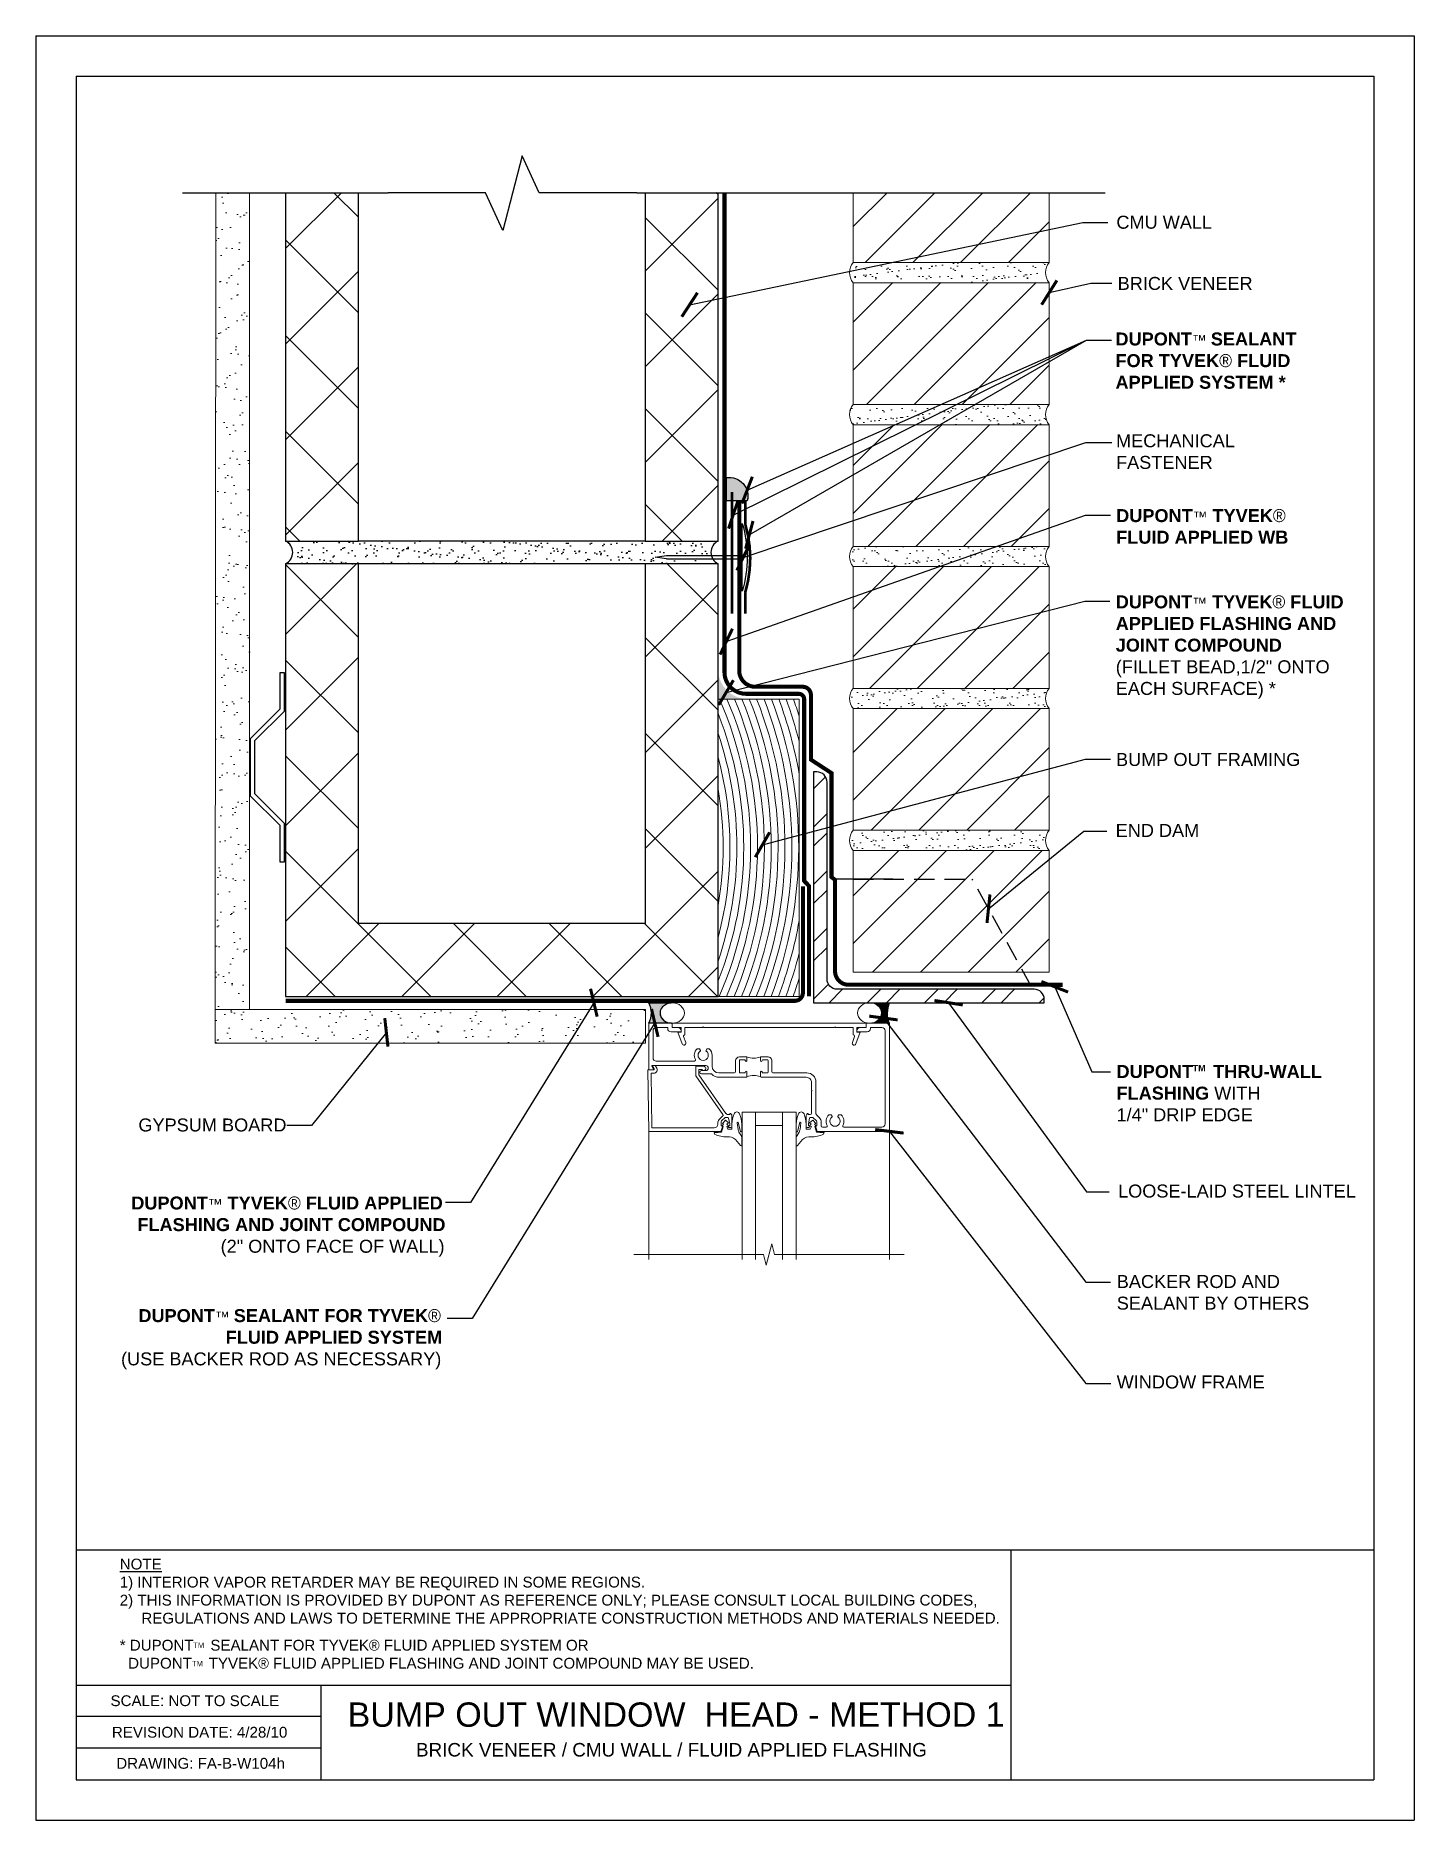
# Model space of a CAD drawing. Extents: x 499.2 to 524.7, y 2 to 35.
import ezdxf

# ---------------------------------------------------------------- set-up
doc = ezdxf.new("R2010")
doc.units = 0
doc.header["$LTSCALE"] = 1.5
doc.header["$MEASUREMENT"] = 0
doc.linetypes.add('DASHED2', pattern=[0.375, 0.25, -0.125])
doc.linetypes.add('HIDDEN', pattern=[0.375, 0.25, -0.125])
doc.layers.get('0').update_dxf_attribs({"color": 8, "linetype": 'CONTINUOUS'})
for name, color, linetype in [('8x11-ttb$0$B', 5, 'CONTINUOUS'), ('CMU', 250, 'CONTINUOUS'), ('DuPont Thru-Wall Flashing', 252, 'CONTINUOUS'), ('SEALANT', 250, 'CONTINUOUS'), ('STRUCTURE', 250, 'CONTINUOUS'), ('TEXT', 7, 'CONTINUOUS'), ('Tyvek FA Flashing and Joint Treatment', 150, 'DASHED2'), ('Tyvek FA WB', 10, 'DASHED2')]:
    doc.layers.add(name, color=color, linetype=linetype)
for name, color, linetype, lineweight in [('A-Backer Rod', 250, 'CONTINUOUS', 15), ('brick', 250, 'CONTINUOUS', 5), ('Gyp Board', 250, 'CONTINUOUS', 20), ('Non-Flanged Window', 250, 'CONTINUOUS', 20), ('Wood', 250, 'CONTINUOUS', 20)]:
    doc.layers.add(name, color=color, linetype=linetype, lineweight=lineweight)
doc.layers.add('VIEWPORT', color=7, linetype='CONTINUOUS', plot=False)
doc.styles.add('DETAILS', font='sanss___.ttf', dxfattribs={"height": 1})
doc.dimstyles.new('ARCH_1_1-2_IN', dxfattribs={"dimscale": 0, "dimtxt": 0.09375, "dimasz": 0.09375, "dimexe": 0.0625, "dimexo": 0.0625, "dimgap": 0.0625, "dimtad": 1, "dimdec": 4, "dimlfac": 8, "dimzin": 3, "dimdsep": 46, "dimlunit": 4, "dimtxsty": 'Standard', "dimblk1": 'ARCHTICK', "dimblk2": 'ARCHTICK', "dimsah": 1, "dimcen": 0.0625, "dimdle": 0.0625, "dimclrd": 256, "dimclre": 256, "dimclrt": 256, "dimadec": 0, "dimazin": 0, "dimtfac": 1, "dimtdec": 4, "dimtmove": 0, "dimatfit": 3, "dimldrblk": 'ARCHTICK', "dimfxl": 1, "dimfrac": 2, "dimtolj": 1, "dimtzin": 0, "dimlwd": -1, "dimlwe": -1, "dimarcsym": 0})

# ---------------------------------------------------------------- blocks, each defined once
blk = doc.blocks.new('_ArchTick')
at = {"color": 0, "linetype": 'ByBlock', "const_width": 0.15}
blk.add_lwpolyline([(-0.5, -0.5), (0.5, 0.5)], dxfattribs=at)
blk = doc.blocks.new('Revsion Date')
at = {"layer": 'TEXT', "insert": (0.000131622949083976, 0.2031688605532622, 2.979996827461446e-09), "char_height": 0.2, "width": 16.26451670448571, "attachment_point": 1, "style": 'DETAILS'}
blk.add_mtext('\\pi-0.033334,l0.033334,t0.1;REVISION DATE: 4/28/10', dxfattribs=at)

msp = doc.modelspace()

# ---------------------------------------------------------------- hatches: boundary and pattern name
at = {"layer": 'brick'}
h = msp.add_hatch(dxfattribs=at)
h.set_pattern_fill('_USER', color=256, scale=0.625, angle=45, style=0, pattern_type=0)
h.set_pattern_definition([(45, (395.1638925467643, 188.0957249883211), (-0.4419417382415922, 0.4419417382415922), [])])
h.paths.add_polyline_path([(517.9312696491797, 28.18230343907126), (517.9312696491793, 30.43230343907126), (514.3062696491795, 30.43230343907126), (514.3062696491795, 28.18230343907126)])
h.paths.add_polyline_path([(517.9312696491795, 25.55730343907126), (517.9312696491795, 27.80730343907126), (514.3062696491795, 27.80730343907126), (514.3062696491795, 25.55730343907126)])
h.paths.add_polyline_path([(514.3062696491797, 25.18230343907126), (514.3062696491795, 22.93230343907126), (517.9312696491795, 22.93230343907126), (517.9312696491795, 25.18230343907126)])
h.paths.add_polyline_path([(514.3062696491795, 22.55730343907126), (514.3062696491795, 20.30730343907126), (517.9312696491795, 20.30730343907126), (517.9312696491795, 22.55730343907126)])
h.paths.add_polyline_path([(517.9312696491795, 19.93230343907126), (514.3062696491795, 19.93230343907126), (514.3062696491797, 19.55730343907115), (516.8147055658926, 19.55730343907126), (517.8497041510495, 17.68230343907115), (517.9312696491797, 17.68230343907126)])
h.paths.add_polyline_path([(516.8147055658926, 19.55730343907126), (514.3062696491797, 19.55730343907126), (514.3062696491795, 17.68230343907126), (517.8497041510495, 17.68230343907115)], flags=16)
h.paths.add_polyline_path([(517.9312696491795, 32.09344127347956), (514.3062696491793, 32.09344127347956), (514.3062696491793, 30.80730343907126), (517.9312696491795, 30.80730343907126)])
h = msp.add_hatch(dxfattribs=at)
h.set_pattern_fill('AR-SAND', color=256, scale=0.15, style=0)
h.set_pattern_definition([(37.50000000000001, (193.7755574613665, 43.48971571537163), (-0.009449003716441223, 0.2890235653519738), [0, -0.228, 0, -0.255, 0, -0.24375]), (7.499999999999999, (193.7755574613665, 43.48971571537163), (0.2654665057901591, 0.423321909784461), [0, -0.123, 0, -0.2055, 0, -0.07875]), (327.5, (193.5910574613665, 43.48971571537163), (0.4671212792627242, 0.0008488580305446746), [0, -0.075, 0, -0.27, 0, -0.3525]), (317.5, (193.5910574613665, 43.48971571537163), (0.450918990685844, 0.1316513347401374), [0, -0.0375, 0, -0.177, 0, -0.2025])])
h.paths.add_polyline_path([(517.9312696491795, 30.80443693854195), (514.3062696491795, 30.80443693854195, 0.3636398934486824), (514.3062696491795, 30.42943693854195), (517.9312696491795, 30.42943693854195, -0.3636398934486824)])
h.paths.add_polyline_path([(517.9312696491795, 28.17943693854195), (514.3062696491795, 28.17943693854195, 0.3636398934486824), (514.3062696491795, 27.80443693854195), (517.9312696491795, 27.80443693854195, -0.3636398934486824)])
h.paths.add_polyline_path([(517.9312696491795, 25.55443693854195), (514.3062696491795, 25.55443693854195, 0.3636398934486845), (514.3062696491795, 25.17943693854195), (517.9312696491795, 25.17943693854195, -0.3636398934486845)])
h.paths.add_polyline_path([(517.9312696491795, 22.92943693854195), (514.3062696491795, 22.92943693854195, 0.3636398934486845), (514.3062696491795, 22.55443693854195), (517.9312696491795, 22.55443693854195, -0.3636398934486845)])
h.paths.add_polyline_path([(517.9312696491795, 20.30443693854195), (514.3062696491795, 20.30443693854195, 0.3636398934486845), (514.3062696491795, 19.92943693854195), (517.9312696491795, 19.92943693854195, -0.3636398934486845)])
at = {"layer": 'CMU'}
h = msp.add_hatch(dxfattribs=at)
h.set_pattern_fill('ANSI37', color=256, scale=10, style=0)
h.set_pattern_definition([(315, (93.7623960763056, 38.21147358443491), (-0.8838834764831843, -0.8838834764831844), []), (225, (93.7623960763056, 38.21147358443491), (-0.8838834764831844, 0.8838834764831843), [])])
h.paths.add_polyline_path([(505.153638070231, 25.65320367234023), (503.8062696491772, 25.65320367234023), (503.8062696491772, 32.0934412734795), (505.153638070231, 32.0934412734795)])
h.paths.add_polyline_path([(510.4589012281258, 32.09344127347953), (511.8062696491796, 32.09344127347953), (511.8062696491796, 25.65320367234023), (510.4589012281256, 25.65320367234023)])
h = msp.add_hatch(dxfattribs=at)
h.set_pattern_fill('AR-SAND', color=256, scale=0.15, style=0)
h.set_pattern_definition([(322.5, (93.7623960763056, 38.21147358443491), (-0.009449003716441223, -0.2890235653519738), [0, -0.228, 0, -0.255, 0, -0.24375]), (352.5, (93.7623960763056, 38.21147358443491), (0.2654665057901591, -0.423321909784461), [0, -0.123, 0, -0.2055, 0, -0.07875]), (32.50000000000003, (93.57789607630554, 38.21147358443491), (0.4671212792627242, -0.0008488580305446746), [0, -0.075, 0, -0.27, 0, -0.3525]), (42.50000000000002, (93.57789607630554, 38.21147358443491), (0.450918990685844, -0.1316513347401374), [0, -0.0375, 0, -0.177, 0, -0.2025])])
h.paths.add_polyline_path([(510.4589012281259, 25.65320367234023), (511.8062696491795, 25.65320367234023, 0.626566807474878), (511.8062696491797, 25.23215104076124), (503.8062696491773, 25.23215104076129, 0.6265668074746842), (503.8062696491774, 25.65320367234023), (505.153638070231, 25.65320367234023)])
h = msp.add_hatch(dxfattribs=at)
h.set_pattern_fill('ANSI37', color=256, scale=10, style=0)
h.set_pattern_definition([(315, (6.827363810959298, 110.3075240928327), (-0.8838834764831843, -0.8838834764831844), []), (225, (6.827363810959298, 110.3075240928327), (-0.8838834764831844, 0.8838834764831843), [])])
h.paths.add_polyline_path([(511.8062696491796, 17.23215104076095), (510.4589012281256, 17.23215104076095), (505.153638070231, 17.23215104076095), (503.8062696491771, 17.23215104076095), (503.8062696491771, 25.23215104076129), (505.153638070231, 25.23215104076129), (505.153638070231, 18.5795194618149), (510.4589012281257, 18.5795194618149), (510.4589012281259, 25.23215104076129), (511.8062696491796, 25.23215104076129)])
at = {"layer": 'Gyp Board'}
h = msp.add_hatch(dxfattribs=at)
h.set_pattern_fill('AR-SAND', color=256, scale=0.25, style=0)
h.set_pattern_definition([(322.5, (493.912687926372, 25.76208334548727), (-0.01574833952740204, -0.4817059422532897), [0, -0.38, 0, -0.425, 0, -0.40625]), (352.5, (493.912687926372, 25.76208334548727), (0.4424441763169318, -0.7055365163074351), [0, -0.205, 0, -0.3425, 0, -0.13125]), (32.50000000000003, (493.605187926372, 25.76208334548727), (0.7785354654378738, -0.001414763384241124), [0, -0.125, 0, -0.45, 0, -0.5875]), (42.50000000000002, (493.605187926372, 25.76208334548727), (0.7515316511430733, -0.2194188912335623), [0, -0.0625, 0, -0.295, 0, -0.3375])])
h.paths.add_polyline_path([(503.1372667491635, 16.99215104076094), (502.5122667491635, 16.84814705451637), (502.5122667491635, 17.2606187730384), (502.5140555704309, 32.0934412734795), (503.1372667491635, 32.0934412734795)])
h = msp.add_hatch(dxfattribs=at)
h.set_pattern_fill('AR-SAND,_O', color=256, scale=0.25, angle=-90.00000000000001)
h.set_pattern_definition([(127.5, (1065.471153849544, -1765.157623818311), (-0.4817059422532897, -0.01574833952740195), [0, -0.38, 0, -0.425, 0, -0.40625]), (97.49999999999987, (1065.471153849544, -1765.157623818311), (-0.705536516307435, 0.4424441763169319), [0, -0.205, 0, -0.3425, 0, -0.13125]), (57.49999999999998, (1065.471153849544, -1765.465123818311), (-0.001414763384240926, 0.7785354654378738), [0, -0.1249999999999996, 0, -0.4499999999999983, 0, -0.5874999999999966]), (47.49999999999996, (1065.471153849544, -1765.465123818311), (-0.2194188912335621, 0.7515316511430734), [0, -0.0625, 0, -0.295, 0, -0.3375])])
h.paths.add_polyline_path([(502.502818936667, 16.99215104076094), (502.502818936667, 16.36715104076094), (510.4658420913984, 16.36715104076094), (510.4658420913984, 16.99215104076094)])
at = {"layer": 'SEALANT', "linetype": 'Continuous'}
h = msp.add_hatch(color=256, dxfattribs=at)
edge = h.paths.add_edge_path()
edge.add_arc((512.0131088571343, 26.4849683091203), 0.3441322299249296, -14.641672197195192, 98.43551844311838, ccw=False)
edge.add_line((512.3460655925588, 26.39798093067617), (512.2347517612112, 26.39843345443643))
edge.add_line((512.2347517612112, 26.39843345443643), (511.9626259446813, 26.39843345443643))
edge.add_line((511.9626259446813, 26.39843345443643), (511.9626259446813, 26.8253775734234))
at = {"layer": 'SEALANT'}
h = msp.add_hatch(color=256, dxfattribs=at)
h.dxf.hatch_style = 1
edge = h.paths.add_edge_path()
edge.add_line((510.9423683263657, 16.73770139512524), (510.5268336751898, 16.73770139512524))
edge.add_arc((510.1557632520482, 16.92515868489978), 0.4157324793904046, 333.198015599936, 386.9109299082614)
edge.add_line((510.5264765624643, 17.11332121012849), (510.9365640894052, 17.11332121012849))
edge.add_arc((510.9598227159136, 16.85926200754284), 0.2551216222226348, 95.23073682215808, 135.4163850388761)
edge.add_arc((510.894257212425, 16.92565107430049), 0.1618272552155245, 135.8626433203986, 215.6300560562126)
edge.add_arc((510.9519037875986, 16.97507590245859), 0.2375659524272433, 217.219695169789, 267.6996346296816)
h = msp.add_hatch(color=256, dxfattribs=at)
h.dxf.hatch_style = 1
edge = h.paths.add_edge_path()
edge.add_line((514.9768288635508, 17.11597909027505), (514.6066868683388, 17.11597909027505))
edge.add_ellipse((514.6066868683392, 16.92686047618741), major_axis=(0.2192275069742515, -5.369347959466155e-17), ratio=0.8626591466456878, start_angle=270, end_angle=450, ccw=False)
edge.add_line((514.6066868683389, 16.73774186209954), (514.9745600179094, 16.73774186209954))
edge.add_arc((515.4593751222517, 16.92395913088247), 0.5193482036083467, 158.3008732832439, 201.0117606362948, ccw=False)
at = {"layer": 'STRUCTURE'}
h = msp.add_hatch(dxfattribs=at)
h.set_pattern_fill('ANSI32', color=256, scale=2, style=0)
h.set_pattern_definition([(45, (0, 0), (-0.5303300858899106, 0.5303300858899107), []), (45, (0.35355339, 0), (-0.5303300858899106, 0.5303300858899107), [])])
edge = h.paths.add_edge_path()
edge.add_line((513.5708706782061, 20.19921959320914), (513.5708706782061, 17.1159851291458))
edge.add_line((513.5708706782061, 17.1159851291458), (515.768559493747, 17.1159851291458))
edge.add_line((515.768559493747, 17.1159851291458), (517.8386396366518, 17.1159851291458))
edge.add_line((517.8386396366518, 17.1159851291458), (517.8386396366518, 17.17848512914591))
edge.add_arc((517.6511396366518, 17.17848512914591), 0.1875, 0, 90)
edge.add_line((517.6511396366518, 17.36598512914591), (515.768559493747, 17.36598512914584))
edge.add_line((515.768559493747, 17.36598512914584), (514.0083706782061, 17.3659851291458))
edge.add_arc((514.0083706782061, 17.55348512914579), 0.1874999999999964, 179.9999999999989, 270, ccw=False)
edge.add_line((513.8208706782061, 17.5534851291458), (513.8208706782061, 20.30183087099795))
edge.add_line((513.8208706782061, 20.30183087099795), (513.8208706782061, 21.19625408759148))
edge.add_arc((513.6333706782061, 21.19625408759148), 0.1875, 0, 90)
edge.add_line((513.6333706782061, 21.38375408759148), (513.5708706782061, 21.38375408759148))
edge.add_line((513.5708706782061, 21.38375408759148), (513.5708706782061, 20.19921959320914))
at = {"layer": 'Tyvek FA Flashing and Joint Treatment', "ltscale": 0.5}
h = msp.add_hatch(color=256, dxfattribs=at)
h.dxf.hatch_style = 1
edge = h.paths.add_edge_path()
edge.add_line((511.8062696491796, 22.7331564048238), (511.8062696491796, 23.23315640482375))
edge.add_arc((512.3583381833517, 23.28522493899591), 0.554518528702023, 185.3879330116911, 264.612066988313)
edge.add_line((512.3062696491796, 22.7331564048238), (511.8062696491796, 22.7331564048238))

# ---------------------------------------------------------------- linework, layer by layer
at = {"layer": '8x11-ttb$0$B', "color": 7}
for p, q in [((499.9336701155289, 34.24780129109314, 2.979996827461446e-09), (499.9336701155289, 2.74780129109314, 2.979996827461446e-09)), ((499.9336701155289, 34.24780129109314, 2.979996827461446e-09), (523.9336701155289, 34.24780129109314, 2.979996827461446e-09)), ((523.9336701155289, 34.24780129109314, 2.979996827461446e-09), (523.9336701155289, 2.74780129109314, 2.979996827461446e-09)), ((499.9336701155289, 4.498467555936543, 2.979996827461446e-09), (517.2222171283679, 4.498467555936543, 2.979996827461446e-09)), ((499.9336701155289, 2.74780129109314, 2.979996827461446e-09), (523.9336701155289, 2.74780129109314, 2.979996827461446e-09))]:
    msp.add_line(p, q, dxfattribs=at)
for points, elevation in [([(523.9336701155289, 6.993121604363807), (499.9336701155289, 6.993121604363807)], 2.979996827461446e-09), ([(517.2222171283679, 6.993121604363807), (517.2222171283679, 2.74780129109314)], 2.979996827461446e-09), ([(504.4602203942488, 4.498467555936543), (504.4602203942488, 2.74780129109314)], 2.979996827461446e-09), ([(504.4602203942488, 3.914867555936542), (499.9336701155289, 3.914867555936542)], 2.979996827461445e-09), ([(504.4602203942488, 3.331267555936543), (499.9336701155289, 3.331267555936543)], 2.979996827461445e-09)]:
    msp.add_lwpolyline(points, dxfattribs=dict(at, elevation=elevation))
at = {"layer": 'A-Backer Rod'}
for centre, major_axis, ratio in [((510.957375922859, 16.92569857847242), (0.2256227642255621, -1.381495353187958e-17), 0.8319303761802328), ((514.6066868683389, 16.92686047618741), (0.2192275069742516, -5.369347959466161e-17), 0.8626591466456875)]:
    msp.add_ellipse(centre, major_axis=major_axis, ratio=ratio, dxfattribs=at)
at = {"layer": 'brick', "linetype": 'Continuous'}
msp.add_lwpolyline([(514.3062696491795, 32.09344127347953), (514.3062696491795, 30.80443693854195), (517.9312696491795, 30.80443693854195), (517.9312696491795, 32.09344127347956)], dxfattribs=at)
for points in [[(514.3062696491795, 28.17943693854195), (517.9312696491795, 28.17943693854195), (517.9312696491795, 30.42943693854195), (514.3062696491795, 30.42943693854195)], [(514.3062696491795, 25.55443693854195), (517.9312696491795, 25.55443693854195), (517.9312696491795, 27.80443693854195), (514.3062696491795, 27.80443693854195)], [(514.3062696491795, 22.92943693854195), (517.9312696491795, 22.92943693854195), (517.9312696491795, 25.17943693854195), (514.3062696491795, 25.17943693854195)], [(514.3062696491795, 20.30443693854195), (517.9312696491795, 20.30443693854195), (517.9312696491795, 22.55443693854195), (514.3062696491795, 22.55443693854195)], [(514.3062696491795, 17.67943693854195), (517.9312696491795, 17.67943693854195), (517.9312696491795, 19.92943693854195), (514.3062696491795, 19.92943693854195)]]:
    msp.add_lwpolyline(points, close=True, dxfattribs=at)
for centre in [(514.5299884066112, 30.61693693854195), (518.1549884066112, 30.61693693854195), (514.5299884066112, 27.99193693854195), (518.1549884066112, 27.99193693854195), (514.5299884066112, 25.36693693854195), (518.1549884066112, 25.36693693854195), (514.5299884066112, 22.74193693854195), (518.1549884066112, 22.74193693854195), (514.5299884066112, 20.11693693854195), (518.1549884066112, 20.11693693854195)]:
    msp.add_arc(centre, 0.2919012374533256, 140.0334297092309, 219.9665702907691, dxfattribs=at)
at = {"layer": 'CMU'}
for p, q in [((510.4589012281259, 25.65320367234023), (505.153638070231, 25.65320367234023)), ((511.8062696491797, 25.23215104076124), (503.8062696491773, 25.23215104076129)), ((510.4589012281257, 18.5795194618149), (505.153638070231, 18.5795194618149))]:
    msp.add_line(p, q, dxfattribs=at)
for points in [[(503.8062696491772, 32.0934412734795), (503.8062696491772, 25.65320367234023), (505.153638070231, 25.65320367234023), (505.153638070231, 32.0934412734795)], [(510.4589012281258, 32.09344323635139), (510.4589012281256, 25.65320367234023), (511.8062696491796, 25.65320367234023), (511.8062696491796, 32.09344127347953)], [(505.153638070231, 18.5795194618149), (505.153638070231, 25.23215104076129), (503.8062696491771, 25.23215104076129), (503.8062696491771, 17.23215104076095), (505.153638070231, 17.23215104076095)], [(505.153638070231, 17.23215104076095), (511.8062696491796, 17.23215104076095), (511.8062696491796, 25.23215104076129), (510.4589012281259, 25.23215104076129), (510.4589012281257, 18.5795194618149)]]:
    msp.add_lwpolyline(points, dxfattribs=at)
msp.add_lwpolyline([(503.2367854078679, 20.97912913357388), (503.2367807209847, 21.96199842832092), (503.7841465318652, 22.50936945953316), (503.7841431530202, 23.21793481214607), (503.6999326267053, 23.2179344105821), (503.6999358392171, 22.54425020006343), (503.1525700283366, 21.99687916885119), (503.1525750478863, 20.94424758991582), (503.6999460790986, 20.39688177903528), (503.6999492916104, 19.72319756851641), (503.7841598179252, 19.72319797008041), (503.7841564390802, 20.43176332269351)], close=True, dxfattribs=at)
for centre, start, end in [((503.7042241549186, 25.44267735655077), 295.8602149818814, 64.13978501811859), ((511.9083151434382, 25.44267735655077), 115.8602149818814, 244.1397850181186)]:
    msp.add_arc(centre, 0.2339542958322982, start, end, dxfattribs=at)
at = {"layer": 'DuPont Thru-Wall Flashing'}
msp.add_line((515.0385006907338, 19.40012306211125), (513.9586078318081, 19.40012306211125), dxfattribs=at)
at = {"layer": 'DuPont Thru-Wall Flashing', "linetype": 'HIDDEN'}
for p, q in [((514.3062696491795, 19.40012306211125), (516.5058081162318, 19.40012306211136)), ((517.6044342969618, 17.4098555212563, 2.979996827461446e-09), (516.5058081162318, 19.40012306211136, 2.979996827461446e-09))]:
    msp.add_line(p, q, dxfattribs=at)
at = {"layer": 'DuPont Thru-Wall Flashing', "elevation": 2.979996827461446e-09}
msp.add_lwpolyline([(512.1964522099477, 26.39843345443643, 0.075, 0.075, 0), (512.1964522099477, 23.2578940960382, 0.075, 0.075, 0.4142135623730513), (512.4964522099476, 22.9578940960382, 0.075, 0.075, 0), (513.3724740604835, 22.95789409603822, 0.075, 0.075, -0.4142135623731003), (513.5224740604834, 22.80789409603822, 0.075, 0.075, 0), (513.5224740604834, 21.61131770668844, 0.075, 0.075, 0), (513.9036690074946, 21.36241708679189, 0.075, 0.075, 0), (513.9036690074947, 19.43832131800187, 0.075, 0.075, 0), (513.9697023476901, 19.38788994656412, 0.075, 0.075, 0), (513.9697023476901, 17.69825709902733, 0.075, 0.075, 0.414157893119434), (514.2196548300751, 17.44825710354317, 0.075, 0.075, 0), (516.9828760904547, 17.44759272130227, 0.075, 0.075, 0), (518.1812696491795, 17.44736494208252, 0, 0, 0)], format="xyseb", dxfattribs=at)
at = {"layer": 'Gyp Board'}
msp.add_lwpolyline([(502.5140555704309, 32.0934412734795), (502.502818936667, 16.99215104076094), (503.1372667491635, 16.99215104076094), (503.1372667491635, 32.0934412734795)], dxfattribs=at)
msp.add_lwpolyline([(502.502818936667, 16.99215104076094), (502.502818936667, 16.36715104076094), (510.4658420913984, 16.36715104076094), (510.4658420913984, 16.99215104076094)], close=True, dxfattribs=at)
at = {"layer": 'Non-Flanged Window'}
for p, q in [((512.2481335906257, 15.093446232768), (512.2481335906257, 12.36667725933856)), ((513.2481335906257, 15.093446232768), (512.2481335906257, 15.093446232768)), ((512.4981335906257, 15.093446232768), (512.4981335906257, 12.36667725933856)), ((512.9981335906257, 15.093446232768), (512.9981335906257, 12.36667725933856)), ((513.2481335906257, 15.093446232768), (513.2481335906257, 12.36667725933856)), ((510.5235673504481, 12.36667225933857), (510.5235673504481, 14.73770139512524)), ((512.9981335906257, 14.843446232768), (512.4981335906257, 14.843446232768)), ((514.9760223978569, 12.36667225933857), (514.9760173504483, 14.73770139512524))]:
    msp.add_line(p, q, dxfattribs=at)
for points in [[(512.3400730558731, 15.74770139512523), (512.3400730558731, 15.83320139512526, 0.9999999999999999), (512.3090730558729, 15.83320139512526), (512.3090730558729, 15.83270139512527, -0.414213562373095), (512.294073055873, 15.81770139512528), (512.2140730558729, 15.81770139512528, -0.414213562373095), (512.199073055873, 15.83270139512527), (512.199073055873, 16.0477013951253, -0.414213562373095), (512.2140730558729, 16.06270139512529), (512.2940771545088, 16.06270139512529, -0.4190234982697773), (512.3090751387863, 16.04745549348596, 1.008230869162796), (512.3400730558731, 16.0472013951252), (512.3400730558731, 16.11270139512524), (512.199073055873, 16.11270139512524, 0.4142135623731173), (512.129073055873, 16.04270139512531), (512.129073055873, 15.83770139512526, -0.414213562373082), (512.1090730558731, 15.81770139512528), (511.8203702031604, 15.81770139512528, -0.4142135623730951), (511.6953702031604, 15.94270139512528), (511.6953702031604, 16.14370139512519, 0.2064450632585229), (511.6436177196895, 16.2637013951252), (511.5996522354631, 16.2637013951252), (511.5826315655614, 16.23422073007637, 0.386544674909769), (511.5854897608907, 16.22107603150963, -3.12728627518738), (511.47525064543, 16.22107603150963, 0.3865446749096504), (511.4781088407595, 16.23422073007637), (511.4610881708575, 16.2637013951252), (511.4171226866313, 16.2637013951252, 0.3397540095737835), (511.3852327805603, 16.06521490863875, -0.5680984128595106), (511.3676403656996, 16.03570139512524), (510.662578055873, 16.03570139512524, -0.4142135623730929), (510.602578055873, 16.09570139512519), (510.602578055873, 16.59770139512526, -0.4142135623730971), (510.662578055873, 16.6577013951252), (510.8733702031603, 16.6577013951252), (510.8733702031603, 16.63970139512517, 0.4142135623731013), (510.9353702031604, 16.57770139512527), (511.1233702031603, 16.57770139512527), (511.1233702031603, 16.59570139512519, 0.414213562373095), (511.0613702031604, 16.6577013951252), (510.9533702031604, 16.6577013951252), (510.9533702031604, 16.73770139512524), (510.5225780558731, 16.73770139512524), (510.5225780558731, 15.87570139512528), (510.6143702031603, 15.87570139512528, 0.5773502691896165), (510.6230304571982, 15.89070139512526), (510.5855026897009, 15.9557013951252), (511.5763702031603, 15.9557013951252, -0.9999999999999999), (511.5763702031603, 15.86170139512527), (511.4983702031603, 15.86170139512527, 0.9999999999999999), (511.4983702031603, 15.79970139512525), (511.6847658554005, 15.79970139512525, 0.207981425477291), (511.8273702031602, 15.73770139512524), (512.3300730558731, 15.73770139512524), (512.3400730558731, 15.74770139512523)], [(512.5900730558731, 15.74770139512523), (512.600073055873, 15.73770139512524), (513.4360730558733, 15.73770139512524, -0.4142135623730911), (513.5360730558732, 15.63770139512522), (513.5360730558732, 15.49770139512523), (513.5460730558732, 15.48770139512524), (513.5360730558732, 15.47770139512525), (513.5360730558732, 15.071701370125), (513.5360780558733, 15.0712013951252, -0.414213562373095), (513.5110780558732, 15.04620139512522), (513.4740780558732, 15.04620139512522), (513.4740780558732, 15.06820139512527, 0.414213562373095), (513.4360730558733, 15.03019639512527), (513.4360730558733, 14.82820139512526, 0.414213562373095), (513.4560730558733, 14.80820139512528), (513.4850730558733, 14.80820139512528, 0.414213562373095), (513.5050730558733, 14.82820139512526), (513.5050730558733, 14.84020139512521), (513.4760730558733, 14.84020139512521), (513.4760730558733, 14.87820139512522), (513.4985101038585, 14.98035962894156, -0.3541185725306792), (513.5180730558732, 14.99620139512527), (513.5600230558732, 14.99620139512527), (513.6267007254028, 14.92957906465486, -0.198912367379654), (513.6340230558733, 14.91190139512528), (513.6340230558733, 14.84020139512521), (513.6050230558733, 14.84020139512521), (513.6410533589035, 14.73770139512524), (514.9745730558732, 14.73770139512524), (514.9745730558732, 16.73770139512524), (514.5433702031605, 16.73770139512524), (514.5433702031605, 16.6577013951252), (514.4353702031606, 16.6577013951252, 0.414213562373095), (514.3733702031604, 16.59570139512519), (514.3733702031604, 16.57770139512527), (514.5613702031605, 16.57770139512527, 0.414213562373095), (514.6233702031604, 16.63970139512517), (514.6233702031604, 16.6577013951252), (514.8345730558733, 16.6577013951252, -0.4142135623730973), (514.8945730558733, 16.59770139512526), (514.8945730558733, 14.87770139512523, -0.4142135623730929), (514.8345730558733, 14.81770139512528), (514.1313422934279, 14.81770139512528, -0.5378390499485203), (514.1136915650436, 14.84811112648927, 0.3380358241199877), (514.0813205724023, 15.04570139512523), (514.0373550881759, 15.04570139512523), (514.0203344182742, 15.01622073007641, 0.3865446749097419), (514.0231926136034, 15.00307603150966, -3.127286275187347), (513.912953498143, 15.00307603150966, 0.3865446749096247), (513.9158116934723, 15.01622073007641), (513.8987910235705, 15.04570139512523), (513.8548255393441, 15.04570139512523, 0.3380358241199877), (513.8224545467028, 14.84811112648927, -0.5378390499485202), (513.8048038183185, 14.81770139512528), (513.7340230558732, 14.81770139512528, -0.414213562373075), (513.7140230558732, 14.83770139512526), (513.7140230558732, 14.91190139207984, 0.1990202627215695), (513.6832384384302, 14.98617842077593), (513.623407726694, 15.04595947607802, -0.1990179994052793), (513.616078055875, 15.06364426520193), (513.6160729696944, 15.64770285995112, 0.4142110386250275), (513.4460729697007, 15.81770139512528), (512.8210730558731, 15.81770139512528, -0.4142135623730755), (512.8010730558731, 15.83770139512526), (512.8010730558731, 16.04270139512531, 0.4142135623731228), (512.7310730558729, 16.11270139512524), (512.5900730558731, 16.11270139512524), (512.5900730558731, 16.0472013951252, 0.9999999999999999), (512.621073055873, 16.0472013951252), (512.621073055873, 16.0477013951253, -0.414213562373095), (512.6360730558729, 16.06270139512529), (512.716073055873, 16.06270139512529, -0.414213562373095), (512.7310730558729, 16.0477013951253), (512.7310730558729, 15.83270139512527, -0.414213562373069), (512.716073055873, 15.81770139512528), (512.6360689572371, 15.81770139512528, -0.4190234982698207), (512.6210709729596, 15.83294729676462, 1.00823086916294), (512.5900730558731, 15.83320139512526), (512.5900730558731, 15.74770139512523)]]:
    msp.add_lwpolyline(points, format="xyb", dxfattribs=at)
for points in [[(514.3736202031605, 16.5717013951253), (514.4356202031606, 16.5717013951253), (514.3566202031604, 16.3547013951252, -0.9999999999999994), (514.2908323227794, 16.37864622535952), (514.3317323227793, 16.49064622535948, 0.4142135623730951), (514.3197788732302, 16.51628048064165), (514.3167330901933, 16.51790284424638, -0.3152987888789836), (514.3035702031605, 16.53670139512522), (514.3035702031605, 16.6577013951252), (513.9773202031606, 16.6577013951252), (513.9673202031606, 16.66770139512531), (513.9573202031606, 16.6577013951252), (511.5396202031603, 16.6577013951252), (511.5296202031603, 16.66770139512531), (511.5196202031603, 16.6577013951252), (511.1936202031603, 16.6577013951252), (511.1936202031603, 16.53670139512522, -0.3152987888789836), (511.1804573161276, 16.51790284424638), (511.1778615330907, 16.51628048064165, 0.4142135623730948), (511.1659080835416, 16.49064622535948), (511.2064080835417, 16.37864622535952, -0.9999999999999999), (511.1406202031604, 16.3547013951252), (511.0616202031604, 16.5717013951253), (511.1236202031603, 16.5717013951253), (511.1236202031603, 16.6577013951252), (510.9536202031605, 16.6577013951252), (510.9536202031605, 16.73770139512524), (514.5435702031605, 16.73770139512524), (514.5435702031605, 16.6577013951252), (514.3735702031606, 16.6577013951252), (514.3735702031606, 16.5717013951253)], [(512.020573055873, 14.87820139512522), (512.020573055873, 14.84020139512521), (511.9915730558731, 14.84020139512521), (511.9915730558731, 14.82820139512526, 0.414213562373095), (512.011573055873, 14.80820139512528), (512.040573055873, 14.80820139512528, 0.414213562373095), (512.060573055873, 14.82820139512526), (512.060573055873, 15.03019639512527, 0.414213562373095), (512.0225680558731, 15.06820139512527), (512.0225680558731, 15.04620139512522), (511.980568055873, 15.04620139512522, -0.414213562373108), (511.960568055873, 15.0662013951252), (511.960568055873, 15.06820139512527), (511.9464711343856, 15.06820139512527), (511.4468730558731, 15.78170139512522), (511.4468730558731, 15.87920139512519), (511.5048011644847, 15.87920139512519, 1.660521112111407), (511.537873055873, 15.94170139512519), (511.3918730558731, 15.94170139512519), (511.3918730558731, 15.76435996173691), (511.8925396603696, 15.04933394848277, -0.3639702342662011), (511.8897385287922, 15.01731686804422), (511.8261047659099, 14.95368310516201, 0.1989123673796571), (511.8006230558731, 14.89216481519875), (511.8006230558731, 14.87020139512518, -0.4142135623730821), (511.730623055873, 14.80020139512524), (510.5831230558729, 14.80020139512524), (510.570123055873, 15.8139513951252), (510.6166794801127, 15.8139513951252, 0.5773977257041251), (510.6703686412382, 15.90695903898373), (510.6433730558729, 15.95370139512525), (510.587638435367, 15.95570084339445, 0.5899757438785075), (510.5786287332692, 15.94069160256939), (510.615873055873, 15.8764513951252), (510.507373055873, 15.8764513951252), (510.522123055873, 14.73770139512524), (511.8555927528428, 14.73770139512524), (511.891623055873, 14.84020139512521), (511.862623055873, 14.84020139512521), (511.862623055873, 14.91190139512528, -0.1989123673796591), (511.8699453863433, 14.92957906465486), (511.9366230558731, 14.99620139512527), (511.9785730558731, 14.99620139512527, -0.354118572530673), (511.9981360078878, 14.98035962894156)], [(511.8746449947719, 14.83244826093235), (511.9014615213108, 14.82757396033449), (511.8673313971897, 14.72033936265271), (511.8063847465297, 14.71546506377402), (511.730829876171, 14.718446232768), (511.7409204177291, 14.68743669014671, 0.1257100272134179), (511.9729118197513, 14.6356943625531, -0.2260837189018228), (512.1264973801829, 14.58597650390894), (512.2220526898425, 14.47503588574867, 0.6449762263124317), (512.2479869818605, 14.48677722822222), (512.2464072448327, 14.6160141638517, 0.1518691569180708), (512.2300544682362, 14.66044931820093), (512.191551279941, 14.72037509746943, -0.02934546717884474), (512.1741563907381, 14.77225774066201), (512.1569261011546, 14.89405175049902, -0.6538117075652882), (512.1771669120574, 14.90103848746438), (512.2212586592798, 14.73578956997451, 0.8886355728344962), (512.2464072448327, 14.73785100087392), (512.2464072448327, 14.87209662126659, 0.06420464893641442), (512.2039747829233, 15.06071287797388, 0.6896355001773956), (512.101366052535, 15.06071287797388, 0.07035608683589237), (512.0601335906256, 14.87209662126659), (512.0601335906256, 14.77639381093289), (511.9867868326492, 14.77639381093289), (511.9648460378317, 14.83001111063348), (512.0038518957451, 14.83488540951205), (511.969721769553, 14.87144265883902), (512.0014140298842, 14.89337700809133), (511.9404673771535, 14.94699430607253), (511.8843964582148, 14.88119125831568), (511.9087751188929, 14.87144265883902)], [(513.6216221864797, 14.83244826093235), (513.5948056599407, 14.82757396033449), (513.6289357840619, 14.72033936265271), (513.689882434722, 14.71546506377402), (513.7654373050807, 14.718446232768), (513.7553467635223, 14.68743669014671, -0.1257100272134179), (513.5233553615003, 14.6356943625531, 0.2260837189018228), (513.3697698010687, 14.58597650390894), (513.2742144914091, 14.47503588574867, -0.6449762263124317), (513.2482801993906, 14.48677722822222), (513.2498599364187, 14.6160141638517, -0.1518691569180708), (513.2662127130152, 14.66044931820093), (513.3047159013106, 14.72037509746943, 0.02934546717884474), (513.3221107905133, 14.77225774066201), (513.339341080097, 14.89405175049902, 0.6538117075652882), (513.319100269194, 14.90103848746438), (513.2750085219718, 14.73578956997451, -0.8886355728344962), (513.2498599364187, 14.73785100087392), (513.2498599364187, 14.87209662126659, -0.06420464893641442), (513.2922923983283, 15.06071287797388, -0.6896355001773956), (513.3949011287164, 15.06071287797388, -0.07035608683589237), (513.4361335906258, 14.87209662126659), (513.4361335906258, 14.77639381093289), (513.5094803486024, 14.77639381093289), (513.53142114342, 14.83001111063348), (513.4924152855065, 14.83488540951205), (513.5265454116984, 14.87144265883902), (513.4948531513671, 14.89337700809133), (513.5557998040981, 14.94699430607253), (513.6118707230366, 14.88119125831568), (513.5874920623585, 14.87144265883902)]]:
    msp.add_lwpolyline(points, format="xyb", close=True, dxfattribs=at)
msp.add_lwpolyline([(510.2476259085857, 12.46059780845314), (512.6476159085857, 12.46059780845314), (512.6976359085857, 12.26061780845316), (512.7976159085856, 12.66059780845319), (512.8476159085858, 12.46059780845314), (515.2476259085859, 12.46059780845314)], dxfattribs=at)
for centre, radius, start, end in [((515.459375122252, 16.92395913088247), 0.519348203608798, 158.3008732832506, 201.0117606362667), ((512.4650730558728, 16.44156295712483), 0.3518166098422099, 249.1882451131788, 290.8117548868212), ((512.4650730558728, 15.41883983312565), 0.3518166098422099, 69.18824511317877, 110.8117548868212)]:
    msp.add_arc(centre, radius, start, end, dxfattribs=at)
at = {"layer": 'SEALANT', "linetype": 'Continuous'}
msp.add_line((511.8062696491796, 25.67812695069071), (511.8062696491796, 25.95386682335649), dxfattribs=at)
at = {"layer": 'SEALANT', "linetype": 'Continuous', "elevation": 2.979996827461446e-09}
msp.add_lwpolyline([(511.9626259446813, 26.8253775734234, -0.5377535088939361), (512.3460655925588, 26.39798093067617), (512.2347517612112, 26.39843345443643), (511.9626259446813, 26.39843345443643)], format="xyb", close=True, dxfattribs=at)
at = {"layer": 'SEALANT', "linetype": 'Continuous', "const_width": 0.05, "elevation": 2.979996827461446e-09, "flags": 128}
msp.add_lwpolyline([(512.061588636518, 24.31000874556594), (512.061588636518, 26.56104107707441)], dxfattribs=at)
at = {"layer": 'SEALANT', "linetype": 'Continuous', "const_width": 0.05, "flags": 128}
msp.add_lwpolyline([(512.3080587467197, 26.39813543978422), (512.3080587467197, 25.9647549580826, -0.1459908652465312), (512.3080587467197, 24.70302112792235), (512.3080587467197, 24.30888804300237)], format="xyb", dxfattribs=at)
at = {"layer": 'SEALANT'}
msp.add_lwpolyline([(510.9423683263657, 16.73770139512524), (510.5268336751898, 16.73770139512524, 0.2387543091885397), (510.5264765624643, 17.11332121012849), (510.9365640894052, 17.11332121012849, 0.1771623285811937), (510.7781182558371, 17.03834447824786, 0.36282136282396), (510.7627247830839, 16.83137869996845, 0.223892740720895), (510.9423683263657, 16.73770139512524, 1.244627452489025)], format="xyb", dxfattribs=at)
at = {"layer": 'STRUCTURE'}
for p, q in [((501.8966568467005, 32.0934412734795, 2.979996827461446e-09), (505.7015362943965, 32.0934412734795, 2.979996827461446e-09)), ((510.3015362943965, 32.09344127347953, 2.979996827461446e-09), (518.9675145667245, 32.09344127347956, 2.979996827461446e-09)), ((510.6428189164982, 25.35490415855998, -2.979996827461446e-09), (510.8505949696272, 25.38615415855998, -2.979996827461446e-09)), ((510.8505949696272, 25.32365415855998, -2.979996827461446e-09), (510.6428189164982, 25.35490415855998, -2.979996827461446e-09)), ((510.8505949696272, 25.38615415855998, -2.979996827461446e-09), (512.2520306876323, 25.38615415855998, -2.979996827461446e-09)), ((510.8505949696272, 25.32365415855998, -2.979996827461446e-09), (512.2520306876323, 25.32365415855998, -2.979996827461446e-09))]:
    msp.add_line(p, q, dxfattribs=at)
at = {"layer": 'STRUCTURE', "elevation": 2.979996827461446e-09}
msp.add_lwpolyline([(510.3015362943965, 32.09344127347953), (508.4953009624787, 32.09344422929581), (508.1790702541986, 32.77877054283744), (507.8240023345944, 31.39440228580054), (507.5015733193476, 32.09344127347947), (505.7015362943965, 32.0934412734795)], dxfattribs=at)
at = {"layer": 'STRUCTURE'}
for points in [[(512.2520306876324, 25.97759382239619, -0.1473612908608156), (512.2520306876324, 24.72759382239619)], [(513.5708706782061, 20.19921959320914), (513.5708706782061, 17.1159851291458), (515.768559493747, 17.1159851291458), (517.8386396366518, 17.1159851291458), (517.8386396366518, 17.17848512914591, 0.414213562373095), (517.6511396366518, 17.36598512914591), (515.768559493747, 17.36598512914584), (514.0083706782061, 17.3659851291458, -0.4142135623731044), (513.8208706782061, 17.5534851291458), (513.8208706782061, 20.30183087099795), (513.8208706782061, 21.19625408759148, 0.414213562373095), (513.6333706782061, 21.38375408759148), (513.5708706782061, 21.38375408759148)]]:
    msp.add_lwpolyline(points, format="xyb", close=True, dxfattribs=at)
at = {"layer": 'Tyvek FA Flashing and Joint Treatment', "ltscale": 0.5, "const_width": 0.075, "flags": 128}
msp.add_lwpolyline([(512.8293907050165, 17.15086837329036), (513.2244746380397, 17.15080783118879, 0.4142135623730125), (513.3744746380397, 17.30080783118876), (513.3744746380403, 19.2687238937973)], format="xyb", dxfattribs=at)
at = {"layer": 'Tyvek FA Flashing and Joint Treatment', "ltscale": 0.5, "const_width": 0.075, "elevation": 2.979996827461446e-09, "flags": 128}
msp.add_lwpolyline([(503.8062696491771, 17.15086837329036), (512.8293907050165, 17.15086837329036)], dxfattribs=at)
at = {"layer": 'Tyvek FA WB', "flags": 128}
msp.add_lwpolyline([(513.3982622095375, 22.31312986548234, 0.075, 0.075, 0), (513.3982622095376, 22.72789409603817, 0.075, 0.075, 0.4142135623732491), (513.2982622095376, 22.8278940960382, 0.075, 0.075, 0), (512.3241778220373, 22.8278940960382, 0.075, 0.075, -0.4142135623731553), (511.9241778220373, 23.2278940960383, 0.075, 0.075, 0), (511.9241778220381, 25.96895342048312, 0.075, 0.075, 0), (511.9241778220402, 32.09344127347953, 0, 0, 0)], format="xyseb", dxfattribs=at)
at = {"layer": 'Tyvek FA WB', "const_width": 0.075, "flags": 128}
msp.add_lwpolyline([(513.485248995451, 17.23238900256524), (513.485248995451, 19.27845277055363), (513.3982622095373, 19.36738635408449), (513.3982622095375, 22.31312986548234)], dxfattribs=at)
at = {"layer": 'VIEWPORT', "color": 1}
for p, q in [((499.1836701155289, 34.99780129109314, 2.979996827461446e-09), (499.1836701155289, 1.99780129109314, 2.979996827461446e-09)), ((499.1836701155289, 34.99780129109314, 2.979996827461446e-09), (524.6836701155289, 34.99780129109314, 2.979996827461446e-09)), ((524.6836701155289, 34.99780129109314, 2.979996827461446e-09), (524.6836701155289, 1.99780129109314, 2.979996827461446e-09)), ((499.1836701155289, 1.99780129109314, 2.979996827461446e-09), (524.6836701155289, 1.99780129109314, 2.979996827461446e-09))]:
    msp.add_line(p, q, dxfattribs=at)
at = {"layer": 'Wood'}
msp.add_lwpolyline([(511.8062696491796, 22.73215104076095), (513.3062696491795, 22.73215104076095), (513.3062696491795, 17.23215104076095), (511.8062696491796, 17.23215104076095)], close=True, dxfattribs=at)
for radius, start, end in [(6.677700139780806, 338.2775282668625, 21.72247173313754), (6.804880796543095, 336.091360923332, 23.76360164830518), (6.932061453305383, 336.5565418809057, 23.30158417578314), (7.059242110067673, 337.0034158047978, 22.85772853804695), (7.186242110067672, 337.4324766867167, 22.43154706914718), (7.313242110067672, 337.8453725708885, 22.02140540771499), (7.440242110067672, 338.243025535848, 21.62638989938971), (7.567242110067672, 338.6262869346987, 21.24565684681949), (7.694242110067671, 338.9959442242248, 20.87842576859581), (7.821242110067671, 9.954335938374742, 20.52397344154453), (7.948242110067671, 14.25533136056317, 20.18162861986736), (8.075242110067672, 17.45263962219758, 19.85076734119032), (6.550519483018517, 341.2667580161284, 18.73324198387156), (6.423338826256229, 344.9666400720967, 15.03335992790468), (6.29615816949394, 350.1581648072407, 9.841835192759392), (7.821242110067671, 339.352726998585, 350.0456640616253), (7.948242110067671, 339.6973123359946, 345.7446686394368), (8.075242110067672, 340.0303295499248, 342.5473603778024)]:
    msp.add_arc((505.6027698022384, 19.99002927630526, -3.031983629328669e-09), radius, start, end, dxfattribs=at)

# ---------------------------------------------------------------- block references
at = {"layer": 'TEXT'}
msp.add_blockref('Revsion Date', (500.5928809847751, 3.523068367834704), dxfattribs=at)

# ---------------------------------------------------------------- texts
at = {"layer": 'TEXT', "style": 'DETAILS'}
for s, insert, char_height, width, attachment_point in [('CMU WALL', (519.1731655868451, 31.66857145162459, 2.979996827461446e-09), 0.239999999976, 6.521350676943849, 1), ('BRICK VENEER', (519.196652951473, 30.53692016713734, 2.979996827461446e-09), 0.239999999976, 6.521350676943849, 1), ('{\\fSansSerif|b1|i0|c2|p2;DUPONT\\fArial|b0|i0|c0|p32;\\H0.8125x;™\\fArial|b1|i0|c0|p32; \\H1.2308x;SEALANT \\PFOR TYVEK\\fSymbol|b0|i0|c2|p18;â\\fArial|b0|i0|c0|p32; \\fArial|b1|i0|c0|p32;FLUID \\PAPPLIED SYSTEM *}', (519.1561567900541, 29.50947658534778, 2.979996827461446e-09), 0.239999999976, 6.521350676943849, 1), ('MECHANICAL \\PFASTENER ', (519.1665075542409, 27.62735159821804), 0.239999999976, 6.521350676943849, 1), ('{\\fSansSerif|b1|i0|c2|p2;DUPONT\\fArial|b0|i0|c0|p32;\\H0.8125x;™\\fSansSerif|b1|i0|c2|p2;\\H1.2308x; TYVEK\\fSymbol|b0|i0|c2|p18;â\\fSansSerif|b1|i0|c2|p2; \\PFLUID APPLIED WB}', (519.169320160827, 26.24381793851245, 2.979996827461446e-09), 0.239999999976, 6.521350676943849, 1), ('{\\fSansSerif|b1|i0|c2|p2;DUPONT\\fArial|b0|i0|c0|p32;\\H0.8125x;™\\fSansSerif|b1|i0|c2|p2;\\H1.2308x; TYVEK\\fSymbol|b0|i0|c2|p18;â\\fSansSerif|b1|i0|c2|p2; FLUID \\PAPPLIED FLASHING AND \\PJOINT COMPOUND\\fSansSerif|b0|i0|c2|p2; \\P(FILLET BEAD,1/2" ONTO \\PEACH SURFACE) *}', (519.1610888737509, 24.64840807504197, 2.979996827461446e-09), 0.239999999976, 6.521350676943849, 1), ('BUMP OUT FRAMING', (519.1665912568845, 21.73367237290645, 2.979996827461446e-09), 0.239999999976, 6.521350676943849, 1), ('END DAM', (519.1596919449605, 20.4213376735679), 0.239999999976, 6.521350676943849, 1), ('\\A1;{\\fSansSerif|b1|i0|c2|p2;DUPONT    THRU-WALL\\PFLASHING} WITH \\P1/4" DRIP EDGE', (519.1756818171162, 15.44255105350766, 2.979996827461446e-09), 0.24, 5.838992667675484, 4), ('GYPSUM BOARD', (501.0838315854729, 14.97532857200309, 2.979996827461446e-09), 0.239999999976, 6.521350676943849, 1), ('\\pi0.84952;{\\fSansSerif|b1|i0|c2|p2;DUPONT\\fArial|b0|i0|c0|p32;\\H0.8125x;™\\fSansSerif|b1|i0|c2|p2;\\H1.2308x; TYVEK\\fSymbol|b0|i0|c2|p18;â\\fSansSerif|b1|i0|c2|p2; FLUID APPLIED \\P\\pi0.96236;FLASHING AND JOINT COMPOUND\\fSansSerif|b0|i0|c2|p2; \\P\\pi2.5022;(2" ONTO FACE OF WALL)}', (500.1023313582903, 13.53281584312123, 2.979996827461446e-09), 0.239999999976, 6.521350676943849, 1), ('LOOSE-LAID STEEL LINTEL', (519.2042878944025, 13.75399126511803, 2.979996827461446e-09), 0.239999999976, 6.521350676943849, 1), ('BACKER ROD AND \\PSEALANT BY OTHERS', (519.1800631273754, 12.08080778062981, 2.979996827461446e-09), 0.239999999976, 6.521350676943849, 1), ('\\pi1.5423;{\\fSansSerif|b1|i0|c2|p2;DUPONT\\fArial|b0|i0|c0|p32;\\H0.8125x;™\\fArial|b1|i0|c0|p32; \\H1.2308x;SEALANT FOR TYVEK\\fSymbol|b0|i0|c2|p18;â\\fArial|b0|i0|c0|p32; \\P\\pi3.1562;\\fArial|b1|i0|c0|p32;FLUID APPLIED SYSTEM\\P\\pi1.2207;\\fArial|b0|i0|c0|p32;\\H0.99998x;(USE BACKER ROD AS NECESSARY)}', (499.5415764534089, 11.45025625381612, 2.979996827461446e-09), 0.239999999976, 7.112845512646311, 1), ('WINDOW FRAME', (519.1784551297517, 10.22292441707668, 2.979996827461446e-09), 0.239999999976, 6.521350676943849, 1), ('{\\LNOTE\\P}1) INTERIOR VAPOR RETARDER MAY BE REQUIRED IN SOME REGIONS.\\P\\pi-0.4,l0.4;2) THIS INFORMATION IS PROVIDED BY DUPONT AS REFERENCE ONLY; PLEASE CONSULT LOCAL BUILDING CODES, REGULATIONS AND LAWS TO DETERMINE THE APPROPRIATE CONSTRUCTION METHODS AND MATERIALS NEEDED.\\P{\\H0.5x;\\P\\pi0,l0;}* DUPONT    SEALANT FOR TYVEK{\\fSymbol|b0|i0|c2|p18;â} FLUID APPLIED SYSTEM OR \\P\\pi-0.2,l0.2;  DUPONT    TYVEK{\\fSymbol|b0|i0|c2|p18;â} FLUID APPLIED FLASHING AND JOINT COMPOUND MAY BE USED.', (500.73827319521, 6.835907630506938, 5.959993654922892e-09), 0.2, 16.47484938053185, 1), ('TM', (502.0985050717998, 5.284686505825505, 5.959993654922892e-09), 0.1, 8.310000000000002, 1), ('TM', (502.074252888975, 4.945725011651973, 5.959993654922892e-09), 0.1, 8.310000000000002, 1), ('\\pi-0.033334,l0.033334,t0.1;SCALE: NOT TO SCALE', (500.5680864118429, 4.309273960608615, 2.979996827461445e-09), 0.2, 16.26451670448571, 1), ('\\pi0.81812;{\\H0.9x;BUMP OUT WINDOW  HEAD - METHOD 1} \\P\\pi2.0818;{\\H0.5x;BRICK VENEER / CMU WALL / FLUID APPLIED FLASHING}', (504.135745387521, 4.177565768573402, 2.979996827461446e-09), 0.5, 13.39364764594225, 1), ('\\pi-0.033334,l0.033334,t0.1;DRAWING: FA-B-W104h', (500.6743289973882, 3.151201285980392, 2.979996827461445e-09), 0.2, 16.26451670448571, 1)]:
    msp.add_mtext(s, dxfattribs=dict(at, insert=insert, char_height=char_height, width=width, attachment_point=attachment_point))
at = {"layer": 'TEXT', "insert": (520.5824224550394, 15.90743972003884, 2.979996827461446e-09), "char_height": 0.12, "attachment_point": 4, "style": 'DETAILS'}
msp.add_mtext('{\\fSansSerif|b1|i0|c2|p2;TM}', dxfattribs=at)

# ---------------------------------------------------------------- leaders
at = {"layer": 'TEXT'}
for points, override in [([(511.2789103997412, 30.02220426817848, 2.979996827461446e-09), (518.5548828783409, 31.54253064867635, 2.979996827461446e-09), (519.0144934839565, 31.54253064867635, 2.979996827461446e-09)], {"dimscale": 4, "dimgap": 0.0625, "dimtad": 0}), ([(517.9312696491795, 30.24782694241991, 2.979996827461446e-09), (518.6981438048051, 30.42384659060917, 2.979996827461446e-09), (519.0900777337271, 30.42384659060917, 2.979996827461446e-09)], {"dimscale": 4, "dimgap": 0.0625, "dimtad": 0}), ([(512.0838364491456, 26.13413626918282, 2.979996827461446e-09), (518.6219288284288, 29.36499272186188, 2.979996827461446e-09), (519.0815394340444, 29.36499272186188, 2.979996827461446e-09)], {"dimscale": 4, "dimgap": 0.0625, "dimtad": 0}), ([(512.343375504337, 26.59465861440594, 2.979996827461446e-09), (518.6219288284288, 29.36499272186188, 2.979996827461446e-09), (519.0815394340444, 29.36499272186188, 2.979996827461446e-09)], {"dimscale": 4, "dimgap": 0.0625, "dimtad": 0}), ([(512.3831633616883, 25.76805951184679, 2.979996827461446e-09), (518.6219288284288, 29.36499272186188, 2.979996827461446e-09), (519.0815394340444, 29.36499272186188, 2.979996827461446e-09)], {"dimscale": 4, "dimgap": 0.0625, "dimtad": 0}), ([(512.2699584603624, 25.34805043348024), (518.6068012917236, 27.47428098482842), (519.0900445392878, 27.47428098482842)], {"dimscale": 4, "dimtad": 0}), ([(511.9570514418292, 23.79253773935625, 2.979996827461446e-09), (518.604270835133, 26.13291956911917, 2.979996827461446e-09), (519.0638814407486, 26.13291956911917, 2.979996827461446e-09)], {"dimscale": 4, "dimgap": 0.0625, "dimtad": 0}), ([(511.9538052724333, 22.8516937446534, 2.979996827461446e-09), (518.5905760558514, 24.54007478019702, 2.979996827461446e-09), (519.050186661467, 24.54007478019702, 2.979996827461446e-09)], {"dimscale": 4, "dimgap": 0.0625, "dimtad": 0}), ([(512.6263214093574, 20.0372098485509, 2.979996827461446e-09), (518.6015419311905, 21.62277400351317, 2.979996827461446e-09), (519.061152536806, 21.62277400351317, 2.979996827461446e-09)], {"dimscale": 4, "dimgap": 0.0625, "dimtad": 0}), ([(516.8070720909526, 18.85435424590006), (518.572716252183, 20.28868731236133), (518.9934832047479, 20.28868731236133)], {"dimscale": 4, "dimgap": 0.0625, "dimtad": 0}), ([(518.0329306759263, 17.41029847107279, 2.979996827461446e-09), (518.7158285034507, 15.84090156790194, 2.979996827461446e-09), (519.065199563591, 15.84090156790194, 2.979996827461446e-09)], {"dimscale": 4, "dimtad": 0}), ([(509.5079971728287, 17.11661649813996, 2.979996827461446e-09), (507.2241986141986, 13.42191747372794, 2.979996827461446e-09), (506.764588008583, 13.42191747372794, 2.979996827461446e-09)], {"dimscale": 4, "dimgap": 0.0625, "dimtad": 0}), ([(514.8640248024054, 16.83321714412295, 2.979996827461446e-09), (518.6052404629455, 11.9513367934635, 2.979996827461446e-09), (519.0648510685611, 11.9513367934635, 2.979996827461446e-09)], {"dimscale": 4, "dimgap": 0.0625, "dimtad": 0}), ([(516.0697923949484, 17.1159851291458, 2.979996827461446e-09), (518.6173122016249, 13.62134090391146, 2.979996827461446e-09), (519.0380791541899, 13.62134090391146, 2.979996827461446e-09)], {"dimscale": 4, "dimgap": 0.0625, "dimtad": 0}), ([(505.6696344739864, 16.56780432162788, 2.979996827461446e-09), (504.286712029355, 14.84267821079652, 2.979996827461446e-09), (503.8271014237395, 14.84267821079652, 2.979996827461446e-09)], {"dimscale": 4, "dimgap": 0.0625, "dimtad": 0}), ([(510.6348150450599, 16.74305032947541, 2.979996827461446e-09), (507.2540945289503, 11.27966908248504, 2.979996827461446e-09), (506.7944839233347, 11.27966908248504, 2.979996827461446e-09)], {"dimscale": 4, "dimgap": 0.0625, "dimtad": 0}), ([(514.9745746867579, 14.73781432923647, 2.979996827461446e-09), (518.6100054582586, 10.07455428332764, 2.979996827461446e-09), (519.0696160638742, 10.07455428332764, 2.979996827461446e-09)], {"dimscale": 4, "dimgap": 0.0625, "dimtad": 0})]:
    msp.add_leader(points, dimstyle='ARCH_1_1-2_IN', override=override, dxfattribs=at)

doc.saveas('drawing.dxf')
